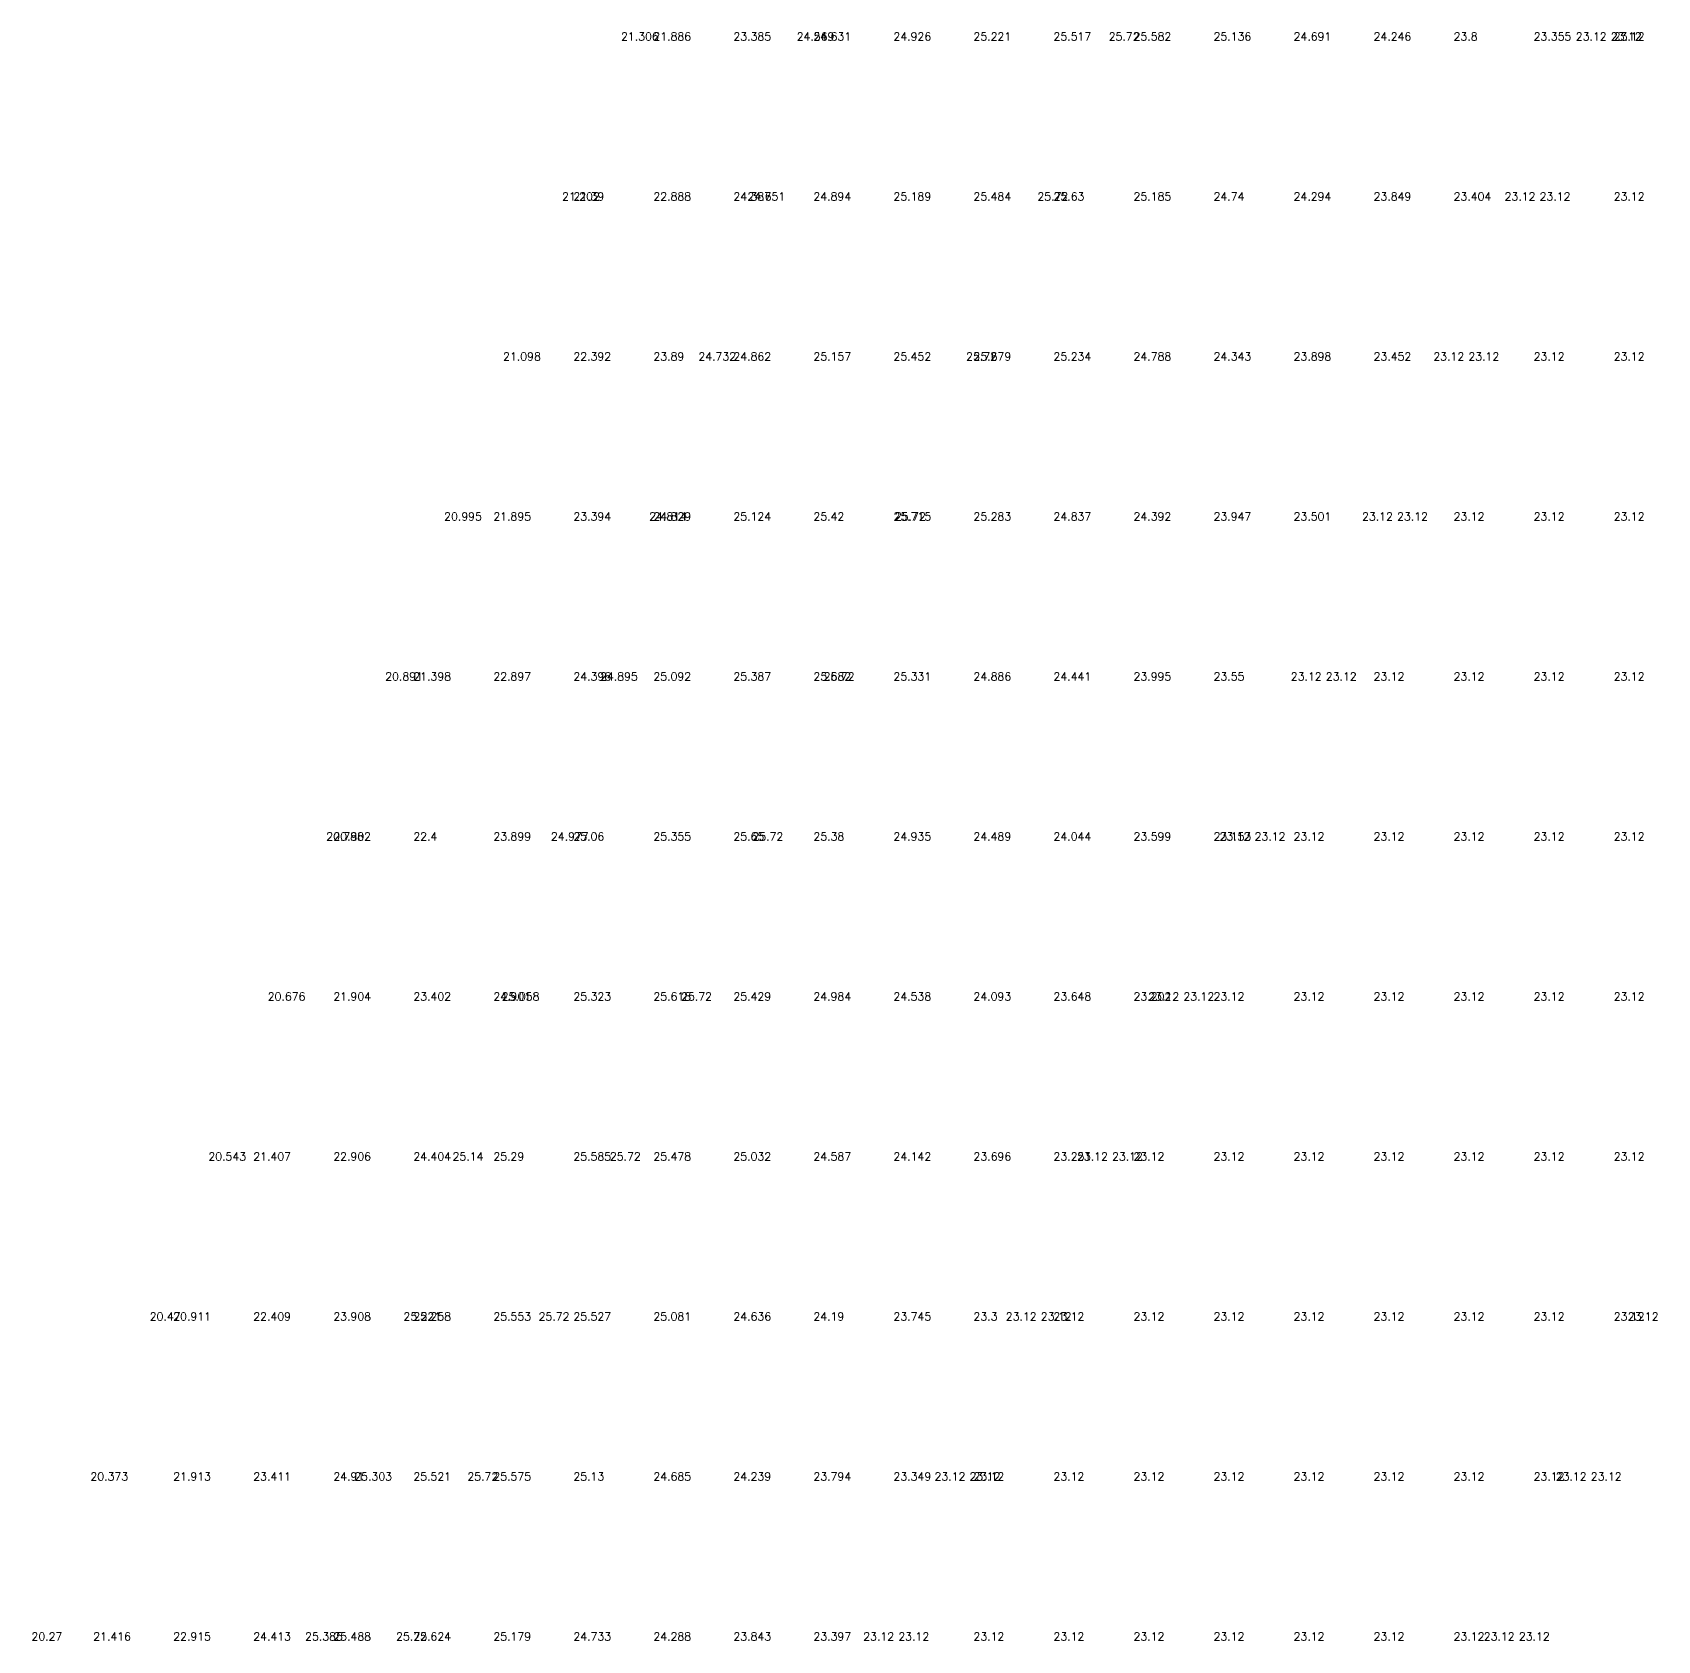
# Model space of a CAD drawing. Extents: x 6821 to 156660, y 8800 to 140150.
# Drawn here: x 15362 to 45822, y 44000 to 74150 of the extents above; entities that cross this region are included whole.
import ezdxf

# ---------------------------------------------------------------- set-up
doc = ezdxf.new("R2010")
doc.units = 0
doc.layers.get('0').update_dxf_attribs({"linetype": 'CONTINUOUS'})
doc.styles.get("Standard").update_dxf_attribs({"font": 'romans.shx', "bigfont": 'hztxt.shx'})

msp = doc.modelspace()

# ---------------------------------------------------------------- texts
for s, p in [('21.306', (26393.97, 74000, 21585.58)), ('21.886', (27000.62, 74000, 22166.24)), ('23.385', (28500.62, 74000, 23664.86)), ('24.569', (29685.94, 74000, 24849.1)), ('24.631', (30000.62, 74000, 24911.02)), ('24.926', (31500.62, 74000, 25206.2)), ('25.221', (33000.62, 74000, 25501.38)), ('25.517', (34500.62, 74000, 25796.56)), ('25.72', (35534.42, 74000, 26000)), ('25.582', (36000.62, 74000, 25861.58)), ('25.136', (37500.62, 74000, 25416.23)), ('24.691', (39000.62, 74000, 24970.88)), ('24.246', (40500.62, 74000, 24525.53)), ('23.8', (42000.62, 74000, 24080.17)), ('23.355', (43500.62, 74000, 23634.82)), ('23.12', (44291.51, 74000, 23400)), ('23.12', (44948.3, 74000, 23400)), ('23.12', (45000.62, 74000, 23400)), ('21.202', (25288.83, 71000, 21481.99)), ('21.39', (25500.62, 71000, 21669.63)), ('22.888', (27000.62, 71000, 23168.25)), ('24.387', (28500.62, 71000, 24666.87)), ('24.651', (28764.63, 71000, 24930.64)), ('24.894', (30000.62, 71000, 25173.87)), ('25.189', (31500.62, 71000, 25469.05)), ('25.484', (33000.62, 71000, 25764.23)), ('25.72', (34198.73, 71000, 26000)), ('25.63', (34500.62, 71000, 25910.37)), ('25.185', (36000.62, 71000, 25465.02)), ('24.74', (37500.62, 71000, 25019.66)), ('24.294', (39000.62, 71000, 24574.31)), ('23.849', (40500.62, 71000, 24128.96)), ('23.404', (42000.62, 71000, 23683.6)), ('23.12', (42955.83, 71000, 23400)), ('23.12', (43612.62, 71000, 23400)), ('23.12', (45000.62, 71000, 23400)), ('21.098', (24183.7, 68000, 21378.41)), ('22.392', (25500.62, 68000, 22671.63)), ('23.89', (27000.62, 68000, 24170.26)), ('24.732', (27843.32, 68000, 25012.19)), ('24.862', (28500.62, 68000, 25141.53)), ('25.157', (30000.62, 68000, 25436.71)), ('25.452', (31500.62, 68000, 25731.89)), ('25.72', (32863.05, 68000, 26000)), ('25.679', (33000.62, 68000, 25959.15)), ('25.234', (34500.62, 68000, 25513.8)), ('24.788', (36000.62, 68000, 25068.45)), ('24.343', (37500.62, 68000, 24623.1)), ('23.898', (39000.62, 68000, 24177.74)), ('23.452', (40500.62, 68000, 23732.39)), ('23.12', (41620.15, 68000, 23400)), ('23.12', (42276.93, 68000, 23400)), ('23.12', (43500.62, 68000, 23400)), ('23.12', (45000.62, 68000, 23400)), ('20.995', (23078.56, 65000, 21274.82)), ('21.895', (24000.62, 65000, 22175.02)), ('23.394', (25500.62, 65000, 23673.64)), ('24.814', (26922.01, 65000, 25093.73)), ('24.829', (27000.62, 65000, 25109.2)), ('25.124', (28500.62, 65000, 25404.38)), ('25.42', (30000.62, 65000, 25699.56)), ('25.715', (31500.62, 65000, 25994.74)), ('25.72', (31527.36, 65000, 26000)), ('25.283', (33000.62, 65000, 25562.59)), ('24.837', (34500.62, 65000, 25117.24)), ('24.392', (36000.62, 65000, 24671.88)), ('23.947', (37500.62, 65000, 24226.53)), ('23.501', (39000.62, 65000, 23781.17)), ('23.12', (40284.45, 65000, 23400)), ('23.12', (40941.24, 65000, 23400)), ('23.12', (42000.62, 65000, 23400)), ('23.12', (43500.62, 65000, 23400)), ('23.12', (45000.62, 65000, 23400)), ('20.891', (21973.43, 62000, 21171.24)), ('21.398', (22500.62, 62000, 21678.4)), ('22.897', (24000.62, 62000, 23177.03)), ('24.396', (25500.62, 62000, 24675.65)), ('24.895', (26000.7, 62000, 25175.27)), ('25.092', (27000.62, 62000, 25372.04)), ('25.387', (28500.62, 62000, 25667.22)), ('25.682', (30000.62, 62000, 25962.4)), ('25.72', (30191.68, 62000, 26000)), ('25.331', (31500.62, 62000, 25611.37)), ('24.886', (33000.62, 62000, 25166.02)), ('24.441', (34500.62, 62000, 24720.67)), ('23.995', (36000.62, 62000, 24275.31)), ('23.55', (37500.62, 62000, 23829.96)), ('23.12', (38948.77, 62000, 23400)), ('23.12', (39605.56, 62000, 23400)), ('23.12', (40500.62, 62000, 23400)), ('23.12', (42000.62, 62000, 23400)), ('23.12', (43500.62, 62000, 23400)), ('23.12', (45000.62, 62000, 23400)), ('20.788', (20868.29, 59000, 21067.65)), ('20.902', (21000.62, 59000, 21181.79)), ('22.4', (22500.62, 59000, 22680.41)), ('23.899', (24000.62, 59000, 24179.04)), ('24.977', (25079.39, 59000, 25256.82)), ('25.06', (25500.62, 59000, 25339.71)), ('25.355', (27000.62, 59000, 25634.89)), ('25.65', (28500.62, 59000, 25930.07)), ('25.72', (28855.99, 59000, 26000)), ('25.38', (30000.62, 59000, 25660.16)), ('24.935', (31500.62, 59000, 25214.81)), ('24.489', (33000.62, 59000, 24769.45)), ('24.044', (34500.62, 59000, 24324.1)), ('23.599', (36000.62, 59000, 23878.74)), ('23.153', (37500.62, 59000, 23433.39)), ('23.12', (37613.08, 59000, 23400)), ('23.12', (38269.87, 59000, 23400)), ('23.12', (39000.62, 59000, 23400)), ('23.12', (40500.62, 59000, 23400)), ('23.12', (42000.62, 59000, 23400)), ('23.12', (43500.62, 59000, 23400)), ('23.12', (45000.62, 59000, 23400)), ('20.676', (19771.29, 56000, 20955.6)), ('21.904', (21000.62, 56000, 22183.8)), ('23.402', (22500.62, 56000, 23682.42)), ('24.901', (24000.62, 56000, 25181.04)), ('25.058', (24158.08, 56000, 25338.36)), ('25.323', (25500.62, 56000, 25602.55)), ('25.618', (27000.62, 56000, 25897.73)), ('25.72', (27520.3, 56000, 26000)), ('25.429', (28500.62, 56000, 25708.94)), ('24.984', (30000.62, 56000, 25263.59)), ('24.538', (31500.62, 56000, 24818.24)), ('24.093', (33000.62, 56000, 24372.88)), ('23.648', (34500.62, 56000, 23927.53)), ('23.202', (36000.62, 56000, 23482.17)), ('23.12', (36277.39, 56000, 23400)), ('23.12', (36934.18, 56000, 23400)), ('23.12', (37500.62, 56000, 23400)), ('23.12', (39000.62, 56000, 23400)), ('23.12', (40500.62, 56000, 23400)), ('23.12', (42000.62, 56000, 23400)), ('23.12', (43500.62, 56000, 23400)), ('23.12', (45000.62, 56000, 23400)), ('20.543', (18658.02, 53000, 20822.6)), ('21.407', (19500.62, 53000, 21687.18)), ('22.906', (21000.62, 53000, 23185.81)), ('24.404', (22500.62, 53000, 24684.43)), ('25.14', (23236.77, 53000, 25419.9)), ('25.29', (24000.62, 53000, 25570.22)), ('25.585', (25500.62, 53000, 25865.4)), ('25.72', (26184.61, 53000, 26000)), ('25.478', (27000.62, 53000, 25757.73)), ('25.032', (28500.62, 53000, 25312.38)), ('24.587', (30000.62, 53000, 24867.02)), ('24.142', (31500.62, 53000, 24421.67)), ('23.696', (33000.62, 53000, 23976.32)), ('23.251', (34500.62, 53000, 23530.96)), ('23.12', (34941.71, 53000, 23400)), ('23.12', (35598.5, 53000, 23400)), ('23.12', (36000.62, 53000, 23400)), ('23.12', (37500.62, 53000, 23400)), ('23.12', (39000.62, 53000, 23400)), ('23.12', (40500.62, 53000, 23400)), ('23.12', (42000.62, 53000, 23400)), ('23.12', (43500.62, 53000, 23400)), ('23.12', (45000.62, 53000, 23400)), ('20.47', (17559.58, 50000, 20749.93)), ('20.911', (18000.62, 50000, 21190.57)), ('22.409', (19500.62, 50000, 22689.19)), ('23.908', (21000.62, 50000, 24187.81)), ('25.221', (22315.46, 50000, 25501.45)), ('25.258', (22500.62, 50000, 25537.89)), ('25.553', (24000.62, 50000, 25833.06)), ('25.72', (24848.93, 50000, 26000)), ('25.527', (25500.62, 50000, 25806.51)), ('25.081', (27000.62, 50000, 25361.16)), ('24.636', (28500.62, 50000, 24915.81)), ('24.19', (30000.62, 50000, 24470.45)), ('23.745', (31500.62, 50000, 24025.1)), ('23.3', (33000.62, 50000, 23579.75)), ('23.12', (33606.03, 50000, 23400)), ('23.12', (34262.81, 50000, 23400)), ('23.12', (34500.62, 50000, 23400)), ('23.12', (36000.62, 50000, 23400)), ('23.12', (37500.62, 50000, 23400)), ('23.12', (39000.62, 50000, 23400)), ('23.12', (40500.62, 50000, 23400)), ('23.12', (42000.62, 50000, 23400)), ('23.12', (43500.62, 50000, 23400)), ('23.12', (45000.62, 50000, 23400)), ('23.12', (45263.18, 50000, 23400)), ('20.373', (16447.76, 47000, 20653.31)), ('21.913', (18000.62, 47000, 22192.58)), ('23.411', (19500.62, 47000, 23691.2)), ('24.91', (21000.62, 47000, 25189.82)), ('25.303', (21394.15, 47000, 25582.99)), ('25.521', (22500.62, 47000, 25800.73)), ('25.72', (23513.24, 47000, 26000)), ('25.575', (24000.62, 47000, 25855.3)), ('25.13', (25500.62, 47000, 25409.95)), ('24.685', (27000.62, 47000, 24964.59)), ('24.239', (28500.62, 47000, 24519.24)), ('23.794', (30000.62, 47000, 24073.89)), ('23.349', (31500.62, 47000, 23628.53)), ('23.12', (32270.34, 47000, 23400)), ('23.12', (32927.13, 47000, 23400)), ('23.12', (33000.62, 47000, 23400)), ('23.12', (34500.62, 47000, 23400)), ('23.12', (36000.62, 47000, 23400)), ('23.12', (37500.62, 47000, 23400)), ('23.12', (39000.62, 47000, 23400)), ('23.12', (40500.62, 47000, 23400)), ('23.12', (42000.62, 47000, 23400)), ('23.12', (43500.62, 47000, 23400)), ('23.12', (43914.58, 47000, 23400)), ('23.12', (44572.42, 47000, 23400)), ('20.27', (15342.62, 44000, 20549.73)), ('21.416', (16500.62, 44000, 21695.96)), ('22.915', (18000.62, 44000, 23194.58)), ('24.413', (19500.62, 44000, 24693.21)), ('25.385', (20472.84, 44000, 25664.54)), ('25.488', (21000.62, 44000, 25768.4)), ('25.72', (22177.56, 44000, 26000)), ('25.624', (22500.62, 44000, 25904.08)), ('25.179', (24000.62, 44000, 25458.73)), ('24.733', (25500.62, 44000, 25013.38)), ('24.288', (27000.62, 44000, 24568.02)), ('23.843', (28500.62, 44000, 24122.67)), ('23.397', (30000.62, 44000, 23677.32)), ('23.12', (30934.66, 44000, 23400)), ('23.12', (31591.44, 44000, 23400)), ('23.12', (33000.62, 44000, 23400)), ('23.12', (34500.62, 44000, 23400)), ('23.12', (36000.62, 44000, 23400)), ('23.12', (37500.62, 44000, 23400)), ('23.12', (39000.62, 44000, 23400)), ('23.12', (40500.62, 44000, 23400)), ('23.12', (42000.62, 44000, 23400)), ('23.12', (42565.99, 44000, 23400)), ('23.12', (43223.82, 44000, 23400))]:
    msp.add_text(s, height=150).set_placement(p)

doc.saveas('drawing.dxf')
